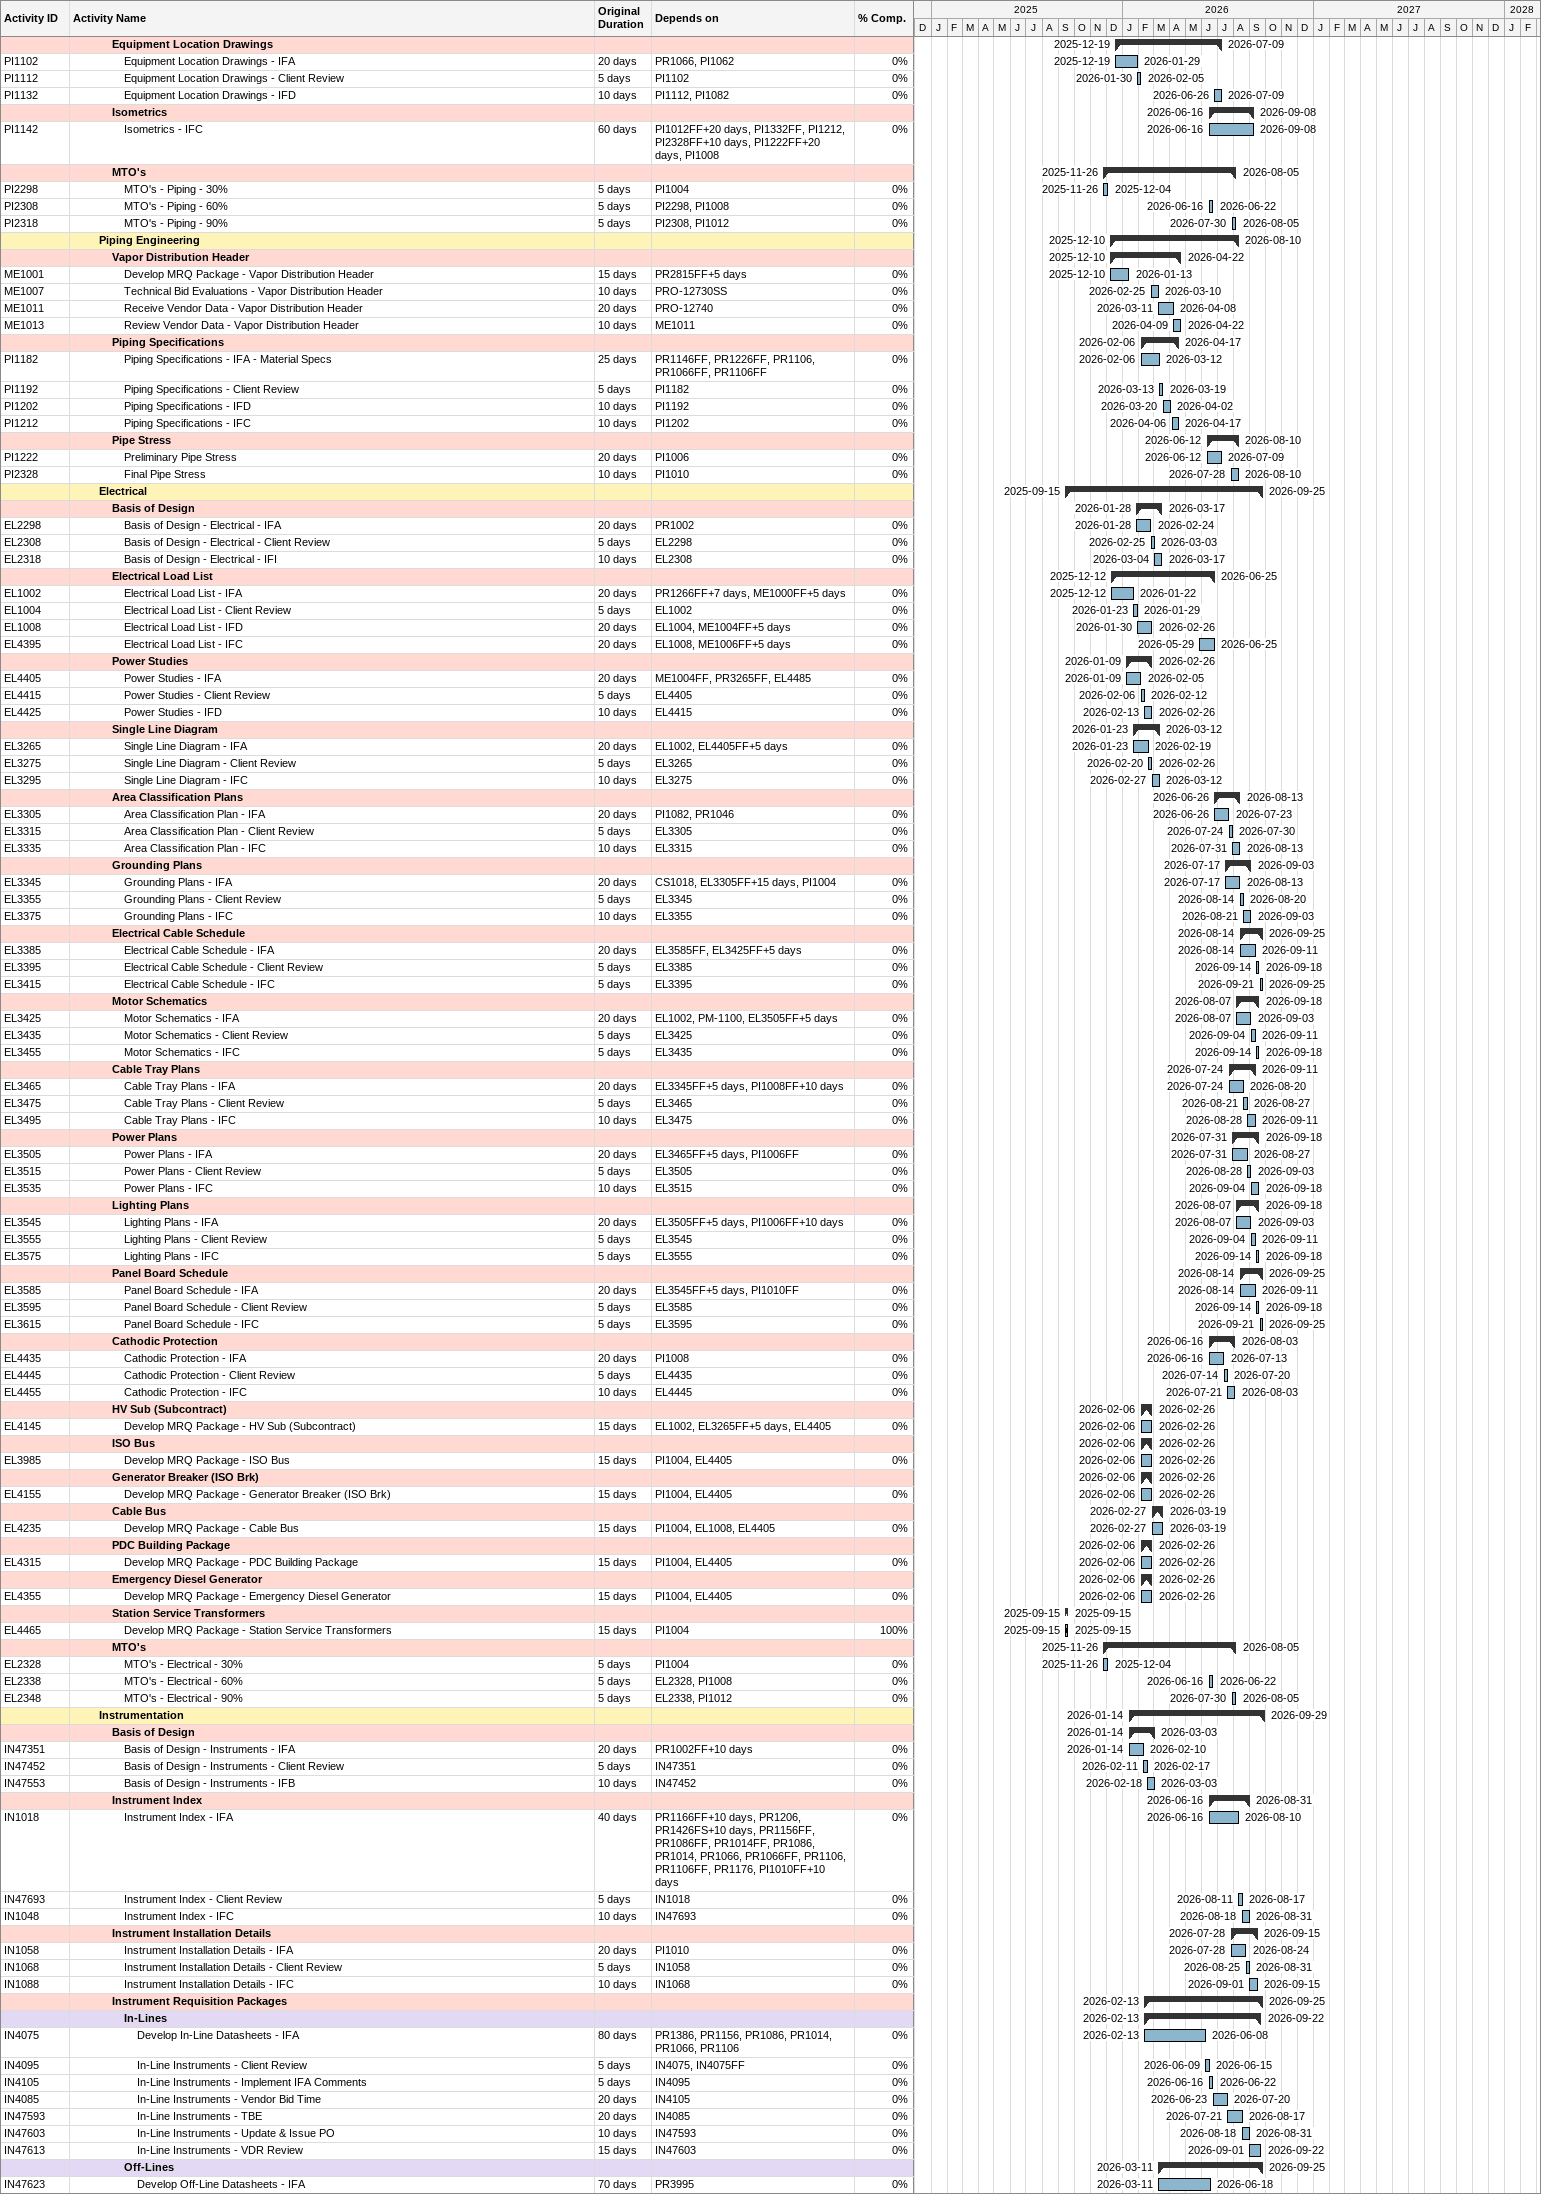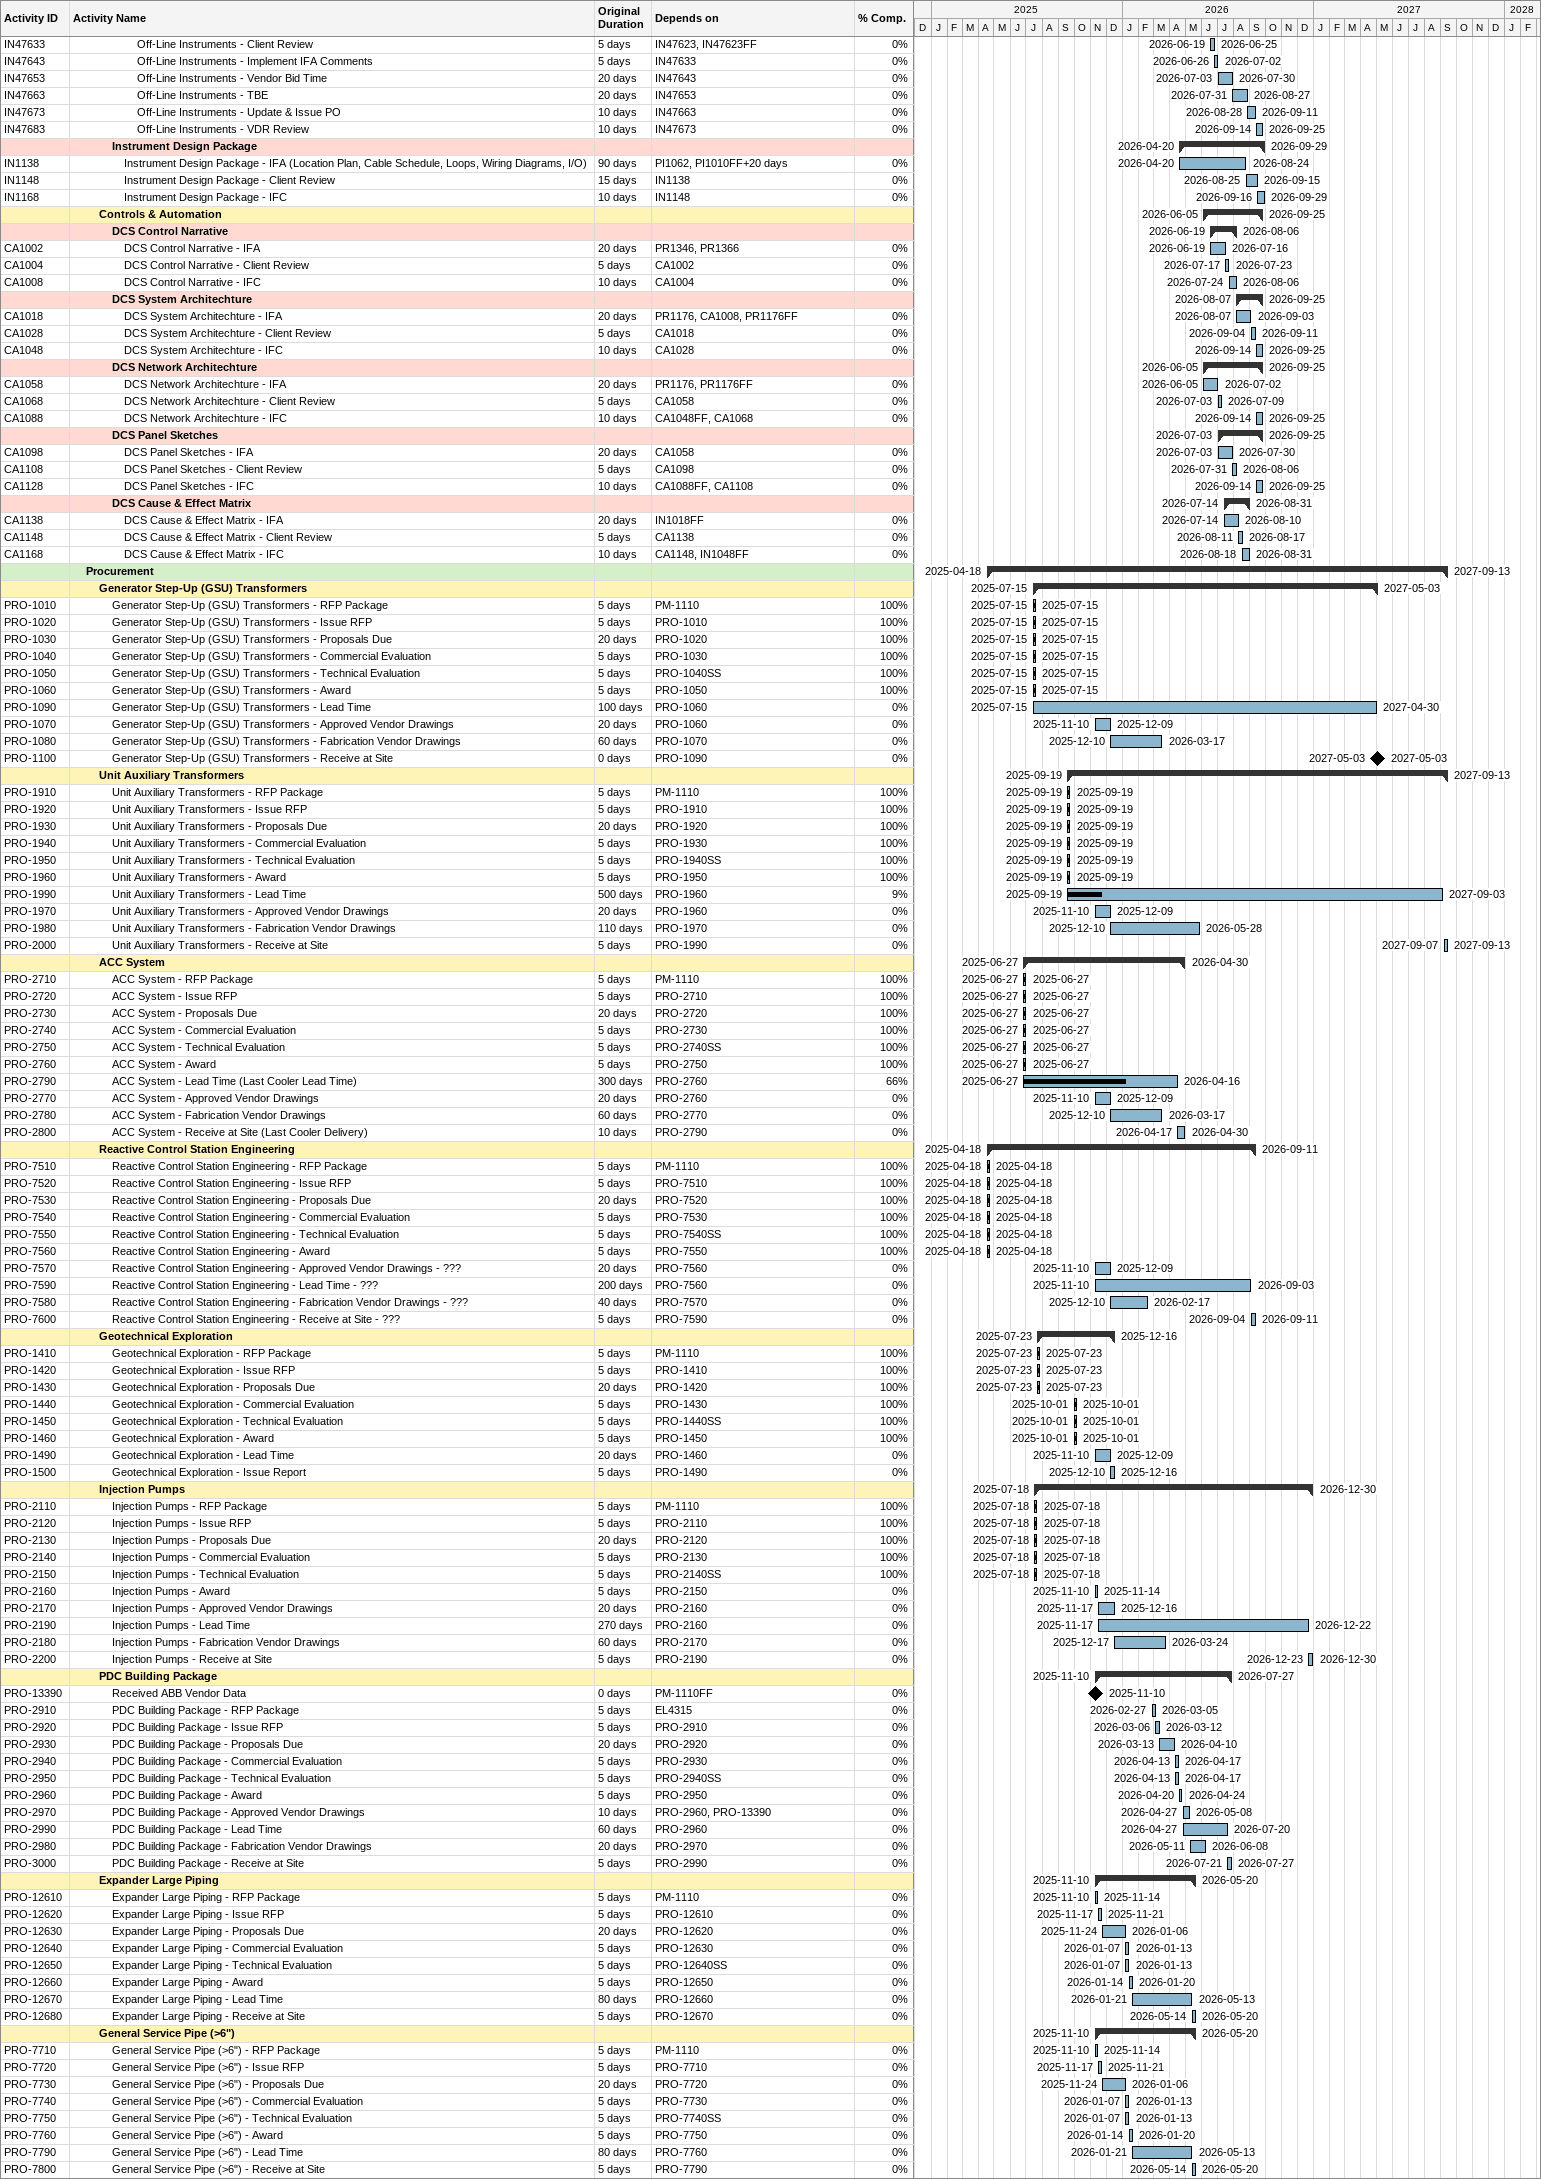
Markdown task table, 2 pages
| ID | Level | Task | Original duration | Start | Finish | Predecessors | % complete |
|---|---|---|---|---|---|---|---|
|  | 4 | **Equipment Location Drawings** |  | 2025-12-19 | 2026-07-09 |  |  |
| PI1102 | 5 | Equipment Location Drawings - IFA | 20d | 2025-12-19 | 2026-01-29 | PR1066, PI1062 | 0 |
| PI1112 | 5 | Equipment Location Drawings - Client Review | 5d | 2026-01-30 | 2026-02-05 | PI1102 | 0 |
| PI1132 | 5 | Equipment Location Drawings - IFD | 10d | 2026-06-26 | 2026-07-09 | PI1112, PI1082 | 0 |
|  | 4 | **Isometrics** |  | 2026-06-16 | 2026-09-08 |  |  |
| PI1142 | 5 | Isometrics - IFC | 60d | 2026-06-16 | 2026-09-08 | PI1012FF+20d, PI1332FF, PI1212, PI2328FF+10d, PI1222FF+20d, PI1008 | 0 |
|  | 4 | **MTO's** |  | 2025-11-26 | 2026-08-05 |  |  |
| PI2298 | 5 | MTO's - Piping - 30% | 5d | 2025-11-26 | 2025-12-04 | PI1004 | 0 |
| PI2308 | 5 | MTO's - Piping - 60% | 5d | 2026-06-16 | 2026-06-22 | PI2298, PI1008 | 0 |
| PI2318 | 5 | MTO's - Piping - 90% | 5d | 2026-07-30 | 2026-08-05 | PI2308, PI1012 | 0 |
|  | 3 | **Piping Engineering** |  | 2025-12-10 | 2026-08-10 |  |  |
|  | 4 | **Vapor Distribution Header** |  | 2025-12-10 | 2026-04-22 |  |  |
| ME1001 | 5 | Develop MRQ Package - Vapor Distribution Header | 15d | 2025-12-10 | 2026-01-13 | PR2815FF+5d | 0 |
| ME1007 | 5 | Technical Bid Evaluations - Vapor Distribution Header | 10d | 2026-02-25 | 2026-03-10 | PRO-12730SS | 0 |
| ME1011 | 5 | Receive Vendor Data - Vapor Distribution Header | 20d | 2026-03-11 | 2026-04-08 | PRO-12740 | 0 |
| ME1013 | 5 | Review Vendor Data - Vapor Distribution Header | 10d | 2026-04-09 | 2026-04-22 | ME1011 | 0 |
|  | 4 | **Piping Specifications** |  | 2026-02-06 | 2026-04-17 |  |  |
| PI1182 | 5 | Piping Specifications - IFA - Material Specs | 25d | 2026-02-06 | 2026-03-12 | PR1146FF, PR1226FF, PR1106, PR1066FF, PR1106FF | 0 |
| PI1192 | 5 | Piping Specifications - Client Review | 5d | 2026-03-13 | 2026-03-19 | PI1182 | 0 |
| PI1202 | 5 | Piping Specifications - IFD | 10d | 2026-03-20 | 2026-04-02 | PI1192 | 0 |
| PI1212 | 5 | Piping Specifications - IFC | 10d | 2026-04-06 | 2026-04-17 | PI1202 | 0 |
|  | 4 | **Pipe Stress** |  | 2026-06-12 | 2026-08-10 |  |  |
| PI1222 | 5 | Preliminary Pipe Stress | 20d | 2026-06-12 | 2026-07-09 | PI1006 | 0 |
| PI2328 | 5 | Final Pipe Stress | 10d | 2026-07-28 | 2026-08-10 | PI1010 | 0 |
|  | 3 | **Electrical** |  | 2025-09-15 | 2026-09-25 |  |  |
|  | 4 | **Basis of Design** |  | 2026-01-28 | 2026-03-17 |  |  |
| EL2298 | 5 | Basis of Design - Electrical - IFA | 20d | 2026-01-28 | 2026-02-24 | PR1002 | 0 |
| EL2308 | 5 | Basis of Design - Electrical - Client Review | 5d | 2026-02-25 | 2026-03-03 | EL2298 | 0 |
| EL2318 | 5 | Basis of Design - Electrical - IFI | 10d | 2026-03-04 | 2026-03-17 | EL2308 | 0 |
|  | 4 | **Electrical Load List** |  | 2025-12-12 | 2026-06-25 |  |  |
| EL1002 | 5 | Electrical Load List - IFA | 20d | 2025-12-12 | 2026-01-22 | PR1266FF+7d, ME1000FF+5d | 0 |
| EL1004 | 5 | Electrical Load List - Client Review | 5d | 2026-01-23 | 2026-01-29 | EL1002 | 0 |
| EL1008 | 5 | Electrical Load List - IFD | 20d | 2026-01-30 | 2026-02-26 | EL1004, ME1004FF+5d | 0 |
| EL4395 | 5 | Electrical Load List - IFC | 20d | 2026-05-29 | 2026-06-25 | EL1008, ME1006FF+5d | 0 |
|  | 4 | **Power Studies** |  | 2026-01-09 | 2026-02-26 |  |  |
| EL4405 | 5 | Power Studies - IFA | 20d | 2026-01-09 | 2026-02-05 | ME1004FF, PR3265FF, EL4485 | 0 |
| EL4415 | 5 | Power Studies - Client Review | 5d | 2026-02-06 | 2026-02-12 | EL4405 | 0 |
| EL4425 | 5 | Power Studies - IFD | 10d | 2026-02-13 | 2026-02-26 | EL4415 | 0 |
|  | 4 | **Single Line Diagram** |  | 2026-01-23 | 2026-03-12 |  |  |
| EL3265 | 5 | Single Line Diagram - IFA | 20d | 2026-01-23 | 2026-02-19 | EL1002, EL4405FF+5d | 0 |
| EL3275 | 5 | Single Line Diagram - Client Review | 5d | 2026-02-20 | 2026-02-26 | EL3265 | 0 |
| EL3295 | 5 | Single Line Diagram - IFC | 10d | 2026-02-27 | 2026-03-12 | EL3275 | 0 |
|  | 4 | **Area Classification Plans** |  | 2026-06-26 | 2026-08-13 |  |  |
| EL3305 | 5 | Area Classification Plan - IFA | 20d | 2026-06-26 | 2026-07-23 | PI1082, PR1046 | 0 |
| EL3315 | 5 | Area Classification Plan - Client Review | 5d | 2026-07-24 | 2026-07-30 | EL3305 | 0 |
| EL3335 | 5 | Area Classification Plan - IFC | 10d | 2026-07-31 | 2026-08-13 | EL3315 | 0 |
|  | 4 | **Grounding Plans** |  | 2026-07-17 | 2026-09-03 |  |  |
| EL3345 | 5 | Grounding Plans - IFA | 20d | 2026-07-17 | 2026-08-13 | CS1018, EL3305FF+15d, PI1004 | 0 |
| EL3355 | 5 | Grounding Plans - Client Review | 5d | 2026-08-14 | 2026-08-20 | EL3345 | 0 |
| EL3375 | 5 | Grounding Plans - IFC | 10d | 2026-08-21 | 2026-09-03 | EL3355 | 0 |
|  | 4 | **Electrical Cable Schedule** |  | 2026-08-14 | 2026-09-25 |  |  |
| EL3385 | 5 | Electrical Cable Schedule - IFA | 20d | 2026-08-14 | 2026-09-11 | EL3585FF, EL3425FF+5d | 0 |
| EL3395 | 5 | Electrical Cable Schedule - Client Review | 5d | 2026-09-14 | 2026-09-18 | EL3385 | 0 |
| EL3415 | 5 | Electrical Cable Schedule - IFC | 5d | 2026-09-21 | 2026-09-25 | EL3395 | 0 |
|  | 4 | **Motor Schematics** |  | 2026-08-07 | 2026-09-18 |  |  |
| EL3425 | 5 | Motor Schematics - IFA | 20d | 2026-08-07 | 2026-09-03 | EL1002, PM-1100, EL3505FF+5d | 0 |
| EL3435 | 5 | Motor Schematics - Client Review | 5d | 2026-09-04 | 2026-09-11 | EL3425 | 0 |
| EL3455 | 5 | Motor Schematics - IFC | 5d | 2026-09-14 | 2026-09-18 | EL3435 | 0 |
|  | 4 | **Cable Tray Plans** |  | 2026-07-24 | 2026-09-11 |  |  |
| EL3465 | 5 | Cable Tray Plans - IFA | 20d | 2026-07-24 | 2026-08-20 | EL3345FF+5d, PI1008FF+10d | 0 |
| EL3475 | 5 | Cable Tray Plans - Client Review | 5d | 2026-08-21 | 2026-08-27 | EL3465 | 0 |
| EL3495 | 5 | Cable Tray Plans - IFC | 10d | 2026-08-28 | 2026-09-11 | EL3475 | 0 |
|  | 4 | **Power Plans** |  | 2026-07-31 | 2026-09-18 |  |  |
| EL3505 | 5 | Power Plans - IFA | 20d | 2026-07-31 | 2026-08-27 | EL3465FF+5d, PI1006FF | 0 |
| EL3515 | 5 | Power Plans - Client Review | 5d | 2026-08-28 | 2026-09-03 | EL3505 | 0 |
| EL3535 | 5 | Power Plans - IFC | 10d | 2026-09-04 | 2026-09-18 | EL3515 | 0 |
|  | 4 | **Lighting Plans** |  | 2026-08-07 | 2026-09-18 |  |  |
| EL3545 | 5 | Lighting Plans - IFA | 20d | 2026-08-07 | 2026-09-03 | EL3505FF+5d, PI1006FF+10d | 0 |
| EL3555 | 5 | Lighting Plans - Client Review | 5d | 2026-09-04 | 2026-09-11 | EL3545 | 0 |
| EL3575 | 5 | Lighting Plans - IFC | 5d | 2026-09-14 | 2026-09-18 | EL3555 | 0 |
|  | 4 | **Panel Board Schedule** |  | 2026-08-14 | 2026-09-25 |  |  |
| EL3585 | 5 | Panel Board Schedule - IFA | 20d | 2026-08-14 | 2026-09-11 | EL3545FF+5d, PI1010FF | 0 |
| EL3595 | 5 | Panel Board Schedule - Client Review | 5d | 2026-09-14 | 2026-09-18 | EL3585 | 0 |
| EL3615 | 5 | Panel Board Schedule - IFC | 5d | 2026-09-21 | 2026-09-25 | EL3595 | 0 |
|  | 4 | **Cathodic Protection** |  | 2026-06-16 | 2026-08-03 |  |  |
| EL4435 | 5 | Cathodic Protection - IFA | 20d | 2026-06-16 | 2026-07-13 | PI1008 | 0 |
| EL4445 | 5 | Cathodic Protection - Client Review | 5d | 2026-07-14 | 2026-07-20 | EL4435 | 0 |
| EL4455 | 5 | Cathodic Protection - IFC | 10d | 2026-07-21 | 2026-08-03 | EL4445 | 0 |
|  | 4 | **HV Sub (Subcontract)** |  | 2026-02-06 | 2026-02-26 |  |  |
| EL4145 | 5 | Develop MRQ Package - HV Sub (Subcontract) | 15d | 2026-02-06 | 2026-02-26 | EL1002, EL3265FF+5d, EL4405 | 0 |
|  | 4 | **ISO Bus** |  | 2026-02-06 | 2026-02-26 |  |  |
| EL3985 | 5 | Develop MRQ Package - ISO Bus | 15d | 2026-02-06 | 2026-02-26 | PI1004, EL4405 | 0 |
|  | 4 | **Generator Breaker (ISO Brk)** |  | 2026-02-06 | 2026-02-26 |  |  |
| EL4155 | 5 | Develop MRQ Package - Generator Breaker (ISO Brk) | 15d | 2026-02-06 | 2026-02-26 | PI1004, EL4405 | 0 |
|  | 4 | **Cable Bus** |  | 2026-02-27 | 2026-03-19 |  |  |
| EL4235 | 5 | Develop MRQ Package - Cable Bus | 15d | 2026-02-27 | 2026-03-19 | PI1004, EL1008, EL4405 | 0 |
|  | 4 | **PDC Building Package** |  | 2026-02-06 | 2026-02-26 |  |  |
| EL4315 | 5 | Develop MRQ Package - PDC Building Package | 15d | 2026-02-06 | 2026-02-26 | PI1004, EL4405 | 0 |
|  | 4 | **Emergency Diesel Generator** |  | 2026-02-06 | 2026-02-26 |  |  |
| EL4355 | 5 | Develop MRQ Package - Emergency Diesel Generator | 15d | 2026-02-06 | 2026-02-26 | PI1004, EL4405 | 0 |
|  | 4 | **Station Service Transformers** |  | 2025-09-15 | 2025-09-15 |  |  |
| EL4465 | 5 | Develop MRQ Package - Station Service Transformers | 15d | 2025-09-15 | 2025-09-15 | PI1004 | 100 |
|  | 4 | **MTO's** |  | 2025-11-26 | 2026-08-05 |  |  |
| EL2328 | 5 | MTO's - Electrical - 30% | 5d | 2025-11-26 | 2025-12-04 | PI1004 | 0 |
| EL2338 | 5 | MTO's - Electrical - 60% | 5d | 2026-06-16 | 2026-06-22 | EL2328, PI1008 | 0 |
| EL2348 | 5 | MTO's - Electrical - 90% | 5d | 2026-07-30 | 2026-08-05 | EL2338, PI1012 | 0 |
|  | 3 | **Instrumentation** |  | 2026-01-14 | 2026-09-29 |  |  |
|  | 4 | **Basis of Design** |  | 2026-01-14 | 2026-03-03 |  |  |
| IN47351 | 5 | Basis of Design - Instruments - IFA | 20d | 2026-01-14 | 2026-02-10 | PR1002FF+10d | 0 |
| IN47452 | 5 | Basis of Design - Instruments - Client Review | 5d | 2026-02-11 | 2026-02-17 | IN47351 | 0 |
| IN47553 | 5 | Basis of Design - Instruments - IFB | 10d | 2026-02-18 | 2026-03-03 | IN47452 | 0 |
|  | 4 | **Instrument Index** |  | 2026-06-16 | 2026-08-31 |  |  |
| IN1018 | 5 | Instrument Index - IFA | 40d | 2026-06-16 | 2026-08-10 | PR1166FF+10d, PR1206, PR1426FS+10d, PR1156FF, PR1086FF, PR1014FF, PR1086, PR1014, PR1066, PR1066FF, PR1106, PR1106FF, PR1176, PI1010FF+10d | 0 |
| IN47693 | 5 | Instrument Index - Client Review | 5d | 2026-08-11 | 2026-08-17 | IN1018 | 0 |
| IN1048 | 5 | Instrument Index - IFC | 10d | 2026-08-18 | 2026-08-31 | IN47693 | 0 |
|  | 4 | **Instrument Installation Details** |  | 2026-07-28 | 2026-09-15 |  |  |
| IN1058 | 5 | Instrument Installation Details - IFA | 20d | 2026-07-28 | 2026-08-24 | PI1010 | 0 |
| IN1068 | 5 | Instrument Installation Details - Client Review | 5d | 2026-08-25 | 2026-08-31 | IN1058 | 0 |
| IN1088 | 5 | Instrument Installation Details - IFC | 10d | 2026-09-01 | 2026-09-15 | IN1068 | 0 |
|  | 4 | **Instrument Requisition Packages** |  | 2026-02-13 | 2026-09-25 |  |  |
|  | 5 | **In-Lines** |  | 2026-02-13 | 2026-09-22 |  |  |
| IN4075 | 6 | Develop In-Line Datasheets - IFA | 80d | 2026-02-13 | 2026-06-08 | PR1386, PR1156, PR1086, PR1014, PR1066, PR1106 | 0 |
| IN4095 | 6 | In-Line Instruments - Client Review | 5d | 2026-06-09 | 2026-06-15 | IN4075, IN4075FF | 0 |
| IN4105 | 6 | In-Line Instruments - Implement IFA Comments | 5d | 2026-06-16 | 2026-06-22 | IN4095 | 0 |
| IN4085 | 6 | In-Line Instruments - Vendor Bid Time | 20d | 2026-06-23 | 2026-07-20 | IN4105 | 0 |
| IN47593 | 6 | In-Line Instruments - TBE | 20d | 2026-07-21 | 2026-08-17 | IN4085 | 0 |
| IN47603 | 6 | In-Line Instruments - Update & Issue PO | 10d | 2026-08-18 | 2026-08-31 | IN47593 | 0 |
| IN47613 | 6 | In-Line Instruments - VDR Review | 15d | 2026-09-01 | 2026-09-22 | IN47603 | 0 |
|  | 5 | **Off-Lines** |  | 2026-03-11 | 2026-09-25 |  |  |
| IN47623 | 6 | Develop Off-Line Datasheets - IFA | 70d | 2026-03-11 | 2026-06-18 | PR3995 | 0 |
| IN47633 | 6 | Off-Line Instruments - Client Review | 5d | 2026-06-19 | 2026-06-25 | IN47623, IN47623FF | 0 |
| IN47643 | 6 | Off-Line Instruments - Implement IFA Comments | 5d | 2026-06-26 | 2026-07-02 | IN47633 | 0 |
| IN47653 | 6 | Off-Line Instruments - Vendor Bid Time | 20d | 2026-07-03 | 2026-07-30 | IN47643 | 0 |
| IN47663 | 6 | Off-Line Instruments - TBE | 20d | 2026-07-31 | 2026-08-27 | IN47653 | 0 |
| IN47673 | 6 | Off-Line Instruments - Update & Issue PO | 10d | 2026-08-28 | 2026-09-11 | IN47663 | 0 |
| IN47683 | 6 | Off-Line Instruments - VDR Review | 10d | 2026-09-14 | 2026-09-25 | IN47673 | 0 |
|  | 4 | **Instrument Design Package** |  | 2026-04-20 | 2026-09-29 |  |  |
| IN1138 | 5 | Instrument Design Package - IFA (Location Plan, Cable Schedule, Loops, Wiring Diagrams, I/O) | 90d | 2026-04-20 | 2026-08-24 | PI1062, PI1010FF+20d | 0 |
| IN1148 | 5 | Instrument Design Package - Client Review | 15d | 2026-08-25 | 2026-09-15 | IN1138 | 0 |
| IN1168 | 5 | Instrument Design Package - IFC | 10d | 2026-09-16 | 2026-09-29 | IN1148 | 0 |
|  | 3 | **Controls & Automation** |  | 2026-06-05 | 2026-09-25 |  |  |
|  | 4 | **DCS Control Narrative** |  | 2026-06-19 | 2026-08-06 |  |  |
| CA1002 | 5 | DCS Control Narrative - IFA | 20d | 2026-06-19 | 2026-07-16 | PR1346, PR1366 | 0 |
| CA1004 | 5 | DCS Control Narrative - Client Review | 5d | 2026-07-17 | 2026-07-23 | CA1002 | 0 |
| CA1008 | 5 | DCS Control Narrative - IFC | 10d | 2026-07-24 | 2026-08-06 | CA1004 | 0 |
|  | 4 | **DCS System Architechture** |  | 2026-08-07 | 2026-09-25 |  |  |
| CA1018 | 5 | DCS System Architechture - IFA | 20d | 2026-08-07 | 2026-09-03 | PR1176, CA1008, PR1176FF | 0 |
| CA1028 | 5 | DCS System Architechture - Client Review | 5d | 2026-09-04 | 2026-09-11 | CA1018 | 0 |
| CA1048 | 5 | DCS System Architechture - IFC | 10d | 2026-09-14 | 2026-09-25 | CA1028 | 0 |
|  | 4 | **DCS Network Architechture** |  | 2026-06-05 | 2026-09-25 |  |  |
| CA1058 | 5 | DCS Network Architechture - IFA | 20d | 2026-06-05 | 2026-07-02 | PR1176, PR1176FF | 0 |
| CA1068 | 5 | DCS Network Architechture - Client Review | 5d | 2026-07-03 | 2026-07-09 | CA1058 | 0 |
| CA1088 | 5 | DCS Network Architechture - IFC | 10d | 2026-09-14 | 2026-09-25 | CA1048FF, CA1068 | 0 |
|  | 4 | **DCS Panel Sketches** |  | 2026-07-03 | 2026-09-25 |  |  |
| CA1098 | 5 | DCS Panel Sketches - IFA | 20d | 2026-07-03 | 2026-07-30 | CA1058 | 0 |
| CA1108 | 5 | DCS Panel Sketches - Client Review | 5d | 2026-07-31 | 2026-08-06 | CA1098 | 0 |
| CA1128 | 5 | DCS Panel Sketches - IFC | 10d | 2026-09-14 | 2026-09-25 | CA1088FF, CA1108 | 0 |
|  | 4 | **DCS Cause & Effect Matrix** |  | 2026-07-14 | 2026-08-31 |  |  |
| CA1138 | 5 | DCS Cause & Effect Matrix - IFA | 20d | 2026-07-14 | 2026-08-10 | IN1018FF | 0 |
| CA1148 | 5 | DCS Cause & Effect Matrix - Client Review | 5d | 2026-08-11 | 2026-08-17 | CA1138 | 0 |
| CA1168 | 5 | DCS Cause & Effect Matrix - IFC | 10d | 2026-08-18 | 2026-08-31 | CA1148, IN1048FF | 0 |
|  | 2 | **Procurement** |  | 2025-04-18 | 2027-09-13 |  |  |
|  | 3 | **Generator Step-Up (GSU) Transformers** |  | 2025-07-15 | 2027-05-03 |  |  |
| PRO-1010 | 4 | Generator Step-Up (GSU) Transformers - RFP Package | 5d | 2025-07-15 | 2025-07-15 | PM-1110 | 100 |
| PRO-1020 | 4 | Generator Step-Up (GSU) Transformers - Issue RFP | 5d | 2025-07-15 | 2025-07-15 | PRO-1010 | 100 |
| PRO-1030 | 4 | Generator Step-Up (GSU) Transformers - Proposals Due | 20d | 2025-07-15 | 2025-07-15 | PRO-1020 | 100 |
| PRO-1040 | 4 | Generator Step-Up (GSU) Transformers - Commercial Evaluation | 5d | 2025-07-15 | 2025-07-15 | PRO-1030 | 100 |
| PRO-1050 | 4 | Generator Step-Up (GSU) Transformers - Technical Evaluation | 5d | 2025-07-15 | 2025-07-15 | PRO-1040SS | 100 |
| PRO-1060 | 4 | Generator Step-Up (GSU) Transformers - Award | 5d | 2025-07-15 | 2025-07-15 | PRO-1050 | 100 |
| PRO-1090 | 4 | Generator Step-Up (GSU) Transformers - Lead Time | 100d | 2025-07-15 | 2027-04-30 | PRO-1060 | 0 |
| PRO-1070 | 4 | Generator Step-Up (GSU) Transformers - Approved Vendor Drawings | 20d | 2025-11-10 | 2025-12-09 | PRO-1060 | 0 |
| PRO-1080 | 4 | Generator Step-Up (GSU) Transformers - Fabrication Vendor Drawings | 60d | 2025-12-10 | 2026-03-17 | PRO-1070 | 0 |
| PRO-1100 | 4 | Generator Step-Up (GSU) Transformers - Receive at Site | 0d | 2027-05-03 | 2027-05-03 | PRO-1090 | 0 |
|  | 3 | **Unit Auxiliary Transformers** |  | 2025-09-19 | 2027-09-13 |  |  |
| PRO-1910 | 4 | Unit Auxiliary Transformers - RFP Package | 5d | 2025-09-19 | 2025-09-19 | PM-1110 | 100 |
| PRO-1920 | 4 | Unit Auxiliary Transformers - Issue RFP | 5d | 2025-09-19 | 2025-09-19 | PRO-1910 | 100 |
| PRO-1930 | 4 | Unit Auxiliary Transformers - Proposals Due | 20d | 2025-09-19 | 2025-09-19 | PRO-1920 | 100 |
| PRO-1940 | 4 | Unit Auxiliary Transformers - Commercial Evaluation | 5d | 2025-09-19 | 2025-09-19 | PRO-1930 | 100 |
| PRO-1950 | 4 | Unit Auxiliary Transformers - Technical Evaluation | 5d | 2025-09-19 | 2025-09-19 | PRO-1940SS | 100 |
| PRO-1960 | 4 | Unit Auxiliary Transformers - Award | 5d | 2025-09-19 | 2025-09-19 | PRO-1950 | 100 |
| PRO-1990 | 4 | Unit Auxiliary Transformers - Lead Time | 500d | 2025-09-19 | 2027-09-03 | PRO-1960 | 9 |
| PRO-1970 | 4 | Unit Auxiliary Transformers - Approved Vendor Drawings | 20d | 2025-11-10 | 2025-12-09 | PRO-1960 | 0 |
| PRO-1980 | 4 | Unit Auxiliary Transformers - Fabrication Vendor Drawings | 110d | 2025-12-10 | 2026-05-28 | PRO-1970 | 0 |
| PRO-2000 | 4 | Unit Auxiliary Transformers - Receive at Site | 5d | 2027-09-07 | 2027-09-13 | PRO-1990 | 0 |
|  | 3 | **ACC System** |  | 2025-06-27 | 2026-04-30 |  |  |
| PRO-2710 | 4 | ACC System - RFP Package | 5d | 2025-06-27 | 2025-06-27 | PM-1110 | 100 |
| PRO-2720 | 4 | ACC System - Issue RFP | 5d | 2025-06-27 | 2025-06-27 | PRO-2710 | 100 |
| PRO-2730 | 4 | ACC System - Proposals Due | 20d | 2025-06-27 | 2025-06-27 | PRO-2720 | 100 |
| PRO-2740 | 4 | ACC System - Commercial Evaluation | 5d | 2025-06-27 | 2025-06-27 | PRO-2730 | 100 |
| PRO-2750 | 4 | ACC System - Technical Evaluation | 5d | 2025-06-27 | 2025-06-27 | PRO-2740SS | 100 |
| PRO-2760 | 4 | ACC System - Award | 5d | 2025-06-27 | 2025-06-27 | PRO-2750 | 100 |
| PRO-2790 | 4 | ACC System - Lead Time (Last Cooler Lead Time) | 300d | 2025-06-27 | 2026-04-16 | PRO-2760 | 66 |
| PRO-2770 | 4 | ACC System - Approved Vendor Drawings | 20d | 2025-11-10 | 2025-12-09 | PRO-2760 | 0 |
| PRO-2780 | 4 | ACC System - Fabrication Vendor Drawings | 60d | 2025-12-10 | 2026-03-17 | PRO-2770 | 0 |
| PRO-2800 | 4 | ACC System - Receive at Site (Last Cooler Delivery) | 10d | 2026-04-17 | 2026-04-30 | PRO-2790 | 0 |
|  | 3 | **Reactive Control Station Engineering** |  | 2025-04-18 | 2026-09-11 |  |  |
| PRO-7510 | 4 | Reactive Control Station Engineering - RFP Package | 5d | 2025-04-18 | 2025-04-18 | PM-1110 | 100 |
| PRO-7520 | 4 | Reactive Control Station Engineering - Issue RFP | 5d | 2025-04-18 | 2025-04-18 | PRO-7510 | 100 |
| PRO-7530 | 4 | Reactive Control Station Engineering - Proposals Due | 20d | 2025-04-18 | 2025-04-18 | PRO-7520 | 100 |
| PRO-7540 | 4 | Reactive Control Station Engineering - Commercial Evaluation | 5d | 2025-04-18 | 2025-04-18 | PRO-7530 | 100 |
| PRO-7550 | 4 | Reactive Control Station Engineering - Technical Evaluation | 5d | 2025-04-18 | 2025-04-18 | PRO-7540SS | 100 |
| PRO-7560 | 4 | Reactive Control Station Engineering - Award | 5d | 2025-04-18 | 2025-04-18 | PRO-7550 | 100 |
| PRO-7570 | 4 | Reactive Control Station Engineering - Approved Vendor Drawings - ??? | 20d | 2025-11-10 | 2025-12-09 | PRO-7560 | 0 |
| PRO-7590 | 4 | Reactive Control Station Engineering - Lead Time - ??? | 200d | 2025-11-10 | 2026-09-03 | PRO-7560 | 0 |
| PRO-7580 | 4 | Reactive Control Station Engineering - Fabrication Vendor Drawings - ??? | 40d | 2025-12-10 | 2026-02-17 | PRO-7570 | 0 |
| PRO-7600 | 4 | Reactive Control Station Engineering - Receive at Site - ??? | 5d | 2026-09-04 | 2026-09-11 | PRO-7590 | 0 |
|  | 3 | **Geotechnical Exploration** |  | 2025-07-23 | 2025-12-16 |  |  |
| PRO-1410 | 4 | Geotechnical Exploration - RFP Package | 5d | 2025-07-23 | 2025-07-23 | PM-1110 | 100 |
| PRO-1420 | 4 | Geotechnical Exploration - Issue RFP | 5d | 2025-07-23 | 2025-07-23 | PRO-1410 | 100 |
| PRO-1430 | 4 | Geotechnical Exploration - Proposals Due | 20d | 2025-07-23 | 2025-07-23 | PRO-1420 | 100 |
| PRO-1440 | 4 | Geotechnical Exploration - Commercial Evaluation | 5d | 2025-10-01 | 2025-10-01 | PRO-1430 | 100 |
| PRO-1450 | 4 | Geotechnical Exploration - Technical Evaluation | 5d | 2025-10-01 | 2025-10-01 | PRO-1440SS | 100 |
| PRO-1460 | 4 | Geotechnical Exploration - Award | 5d | 2025-10-01 | 2025-10-01 | PRO-1450 | 100 |
| PRO-1490 | 4 | Geotechnical Exploration - Lead Time | 20d | 2025-11-10 | 2025-12-09 | PRO-1460 | 0 |
| PRO-1500 | 4 | Geotechnical Exploration - Issue Report | 5d | 2025-12-10 | 2025-12-16 | PRO-1490 | 0 |
|  | 3 | **Injection Pumps** |  | 2025-07-18 | 2026-12-30 |  |  |
| PRO-2110 | 4 | Injection Pumps - RFP Package | 5d | 2025-07-18 | 2025-07-18 | PM-1110 | 100 |
| PRO-2120 | 4 | Injection Pumps - Issue RFP | 5d | 2025-07-18 | 2025-07-18 | PRO-2110 | 100 |
| PRO-2130 | 4 | Injection Pumps - Proposals Due | 20d | 2025-07-18 | 2025-07-18 | PRO-2120 | 100 |
| PRO-2140 | 4 | Injection Pumps - Commercial Evaluation | 5d | 2025-07-18 | 2025-07-18 | PRO-2130 | 100 |
| PRO-2150 | 4 | Injection Pumps - Technical Evaluation | 5d | 2025-07-18 | 2025-07-18 | PRO-2140SS | 100 |
| PRO-2160 | 4 | Injection Pumps - Award | 5d | 2025-11-10 | 2025-11-14 | PRO-2150 | 0 |
| PRO-2170 | 4 | Injection Pumps - Approved Vendor Drawings | 20d | 2025-11-17 | 2025-12-16 | PRO-2160 | 0 |
| PRO-2190 | 4 | Injection Pumps - Lead Time | 270d | 2025-11-17 | 2026-12-22 | PRO-2160 | 0 |
| PRO-2180 | 4 | Injection Pumps - Fabrication Vendor Drawings | 60d | 2025-12-17 | 2026-03-24 | PRO-2170 | 0 |
| PRO-2200 | 4 | Injection Pumps - Receive at Site | 5d | 2026-12-23 | 2026-12-30 | PRO-2190 | 0 |
|  | 3 | **PDC Building Package** |  | 2025-11-10 | 2026-07-27 |  |  |
| PRO-13390 | 4 | Received ABB Vendor Data | 0d | 2025-11-10 | 2025-11-10 | PM-1110FF | 0 |
| PRO-2910 | 4 | PDC Building Package - RFP Package | 5d | 2026-02-27 | 2026-03-05 | EL4315 | 0 |
| PRO-2920 | 4 | PDC Building Package - Issue RFP | 5d | 2026-03-06 | 2026-03-12 | PRO-2910 | 0 |
| PRO-2930 | 4 | PDC Building Package - Proposals Due | 20d | 2026-03-13 | 2026-04-10 | PRO-2920 | 0 |
| PRO-2940 | 4 | PDC Building Package - Commercial Evaluation | 5d | 2026-04-13 | 2026-04-17 | PRO-2930 | 0 |
| PRO-2950 | 4 | PDC Building Package - Technical Evaluation | 5d | 2026-04-13 | 2026-04-17 | PRO-2940SS | 0 |
| PRO-2960 | 4 | PDC Building Package - Award | 5d | 2026-04-20 | 2026-04-24 | PRO-2950 | 0 |
| PRO-2970 | 4 | PDC Building Package - Approved Vendor Drawings | 10d | 2026-04-27 | 2026-05-08 | PRO-2960, PRO-13390 | 0 |
| PRO-2990 | 4 | PDC Building Package - Lead Time | 60d | 2026-04-27 | 2026-07-20 | PRO-2960 | 0 |
| PRO-2980 | 4 | PDC Building Package - Fabrication Vendor Drawings | 20d | 2026-05-11 | 2026-06-08 | PRO-2970 | 0 |
| PRO-3000 | 4 | PDC Building Package - Receive at Site | 5d | 2026-07-21 | 2026-07-27 | PRO-2990 | 0 |
|  | 3 | **Expander Large Piping** |  | 2025-11-10 | 2026-05-20 |  |  |
| PRO-12610 | 4 | Expander Large Piping - RFP Package | 5d | 2025-11-10 | 2025-11-14 | PM-1110 | 0 |
| PRO-12620 | 4 | Expander Large Piping - Issue RFP | 5d | 2025-11-17 | 2025-11-21 | PRO-12610 | 0 |
| PRO-12630 | 4 | Expander Large Piping - Proposals Due | 20d | 2025-11-24 | 2026-01-06 | PRO-12620 | 0 |
| PRO-12640 | 4 | Expander Large Piping - Commercial Evaluation | 5d | 2026-01-07 | 2026-01-13 | PRO-12630 | 0 |
| PRO-12650 | 4 | Expander Large Piping - Technical Evaluation | 5d | 2026-01-07 | 2026-01-13 | PRO-12640SS | 0 |
| PRO-12660 | 4 | Expander Large Piping - Award | 5d | 2026-01-14 | 2026-01-20 | PRO-12650 | 0 |
| PRO-12670 | 4 | Expander Large Piping - Lead Time | 80d | 2026-01-21 | 2026-05-13 | PRO-12660 | 0 |
| PRO-12680 | 4 | Expander Large Piping - Receive at Site | 5d | 2026-05-14 | 2026-05-20 | PRO-12670 | 0 |
|  | 3 | **General Service Pipe (>6")** |  | 2025-11-10 | 2026-05-20 |  |  |
| PRO-7710 | 4 | General Service Pipe (>6") - RFP Package | 5d | 2025-11-10 | 2025-11-14 | PM-1110 | 0 |
| PRO-7720 | 4 | General Service Pipe (>6") - Issue RFP | 5d | 2025-11-17 | 2025-11-21 | PRO-7710 | 0 |
| PRO-7730 | 4 | General Service Pipe (>6") - Proposals Due | 20d | 2025-11-24 | 2026-01-06 | PRO-7720 | 0 |
| PRO-7740 | 4 | General Service Pipe (>6") - Commercial Evaluation | 5d | 2026-01-07 | 2026-01-13 | PRO-7730 | 0 |
| PRO-7750 | 4 | General Service Pipe (>6") - Technical Evaluation | 5d | 2026-01-07 | 2026-01-13 | PRO-7740SS | 0 |
| PRO-7760 | 4 | General Service Pipe (>6") - Award | 5d | 2026-01-14 | 2026-01-20 | PRO-7750 | 0 |
| PRO-7790 | 4 | General Service Pipe (>6") - Lead Time | 80d | 2026-01-21 | 2026-05-13 | PRO-7760 | 0 |
| PRO-7800 | 4 | General Service Pipe (>6") - Receive at Site | 5d | 2026-05-14 | 2026-05-20 | PRO-7790 | 0 |
